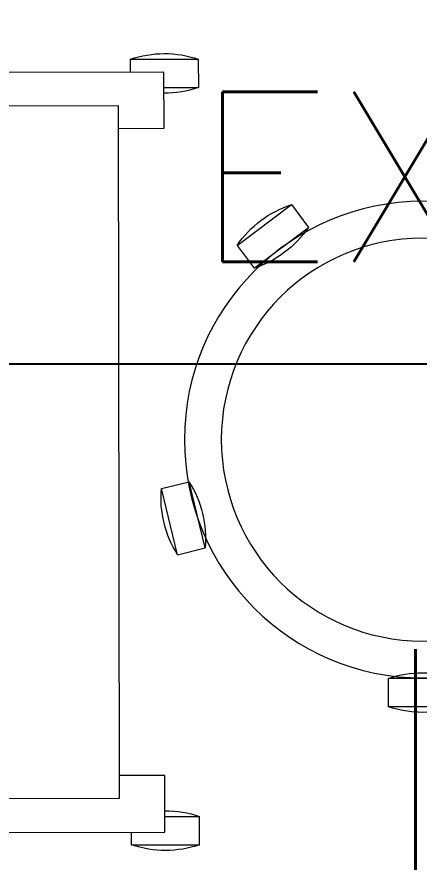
# Model space of a CAD drawing. Header units: inches. Extents: x -12418 to 183584, y -29325 to 19878.
# Drawn here: x 41487 to 41842, y -11839 to -11094 of the extents above; entities that cross this region are included whole.
import ezdxf
from ezdxf.enums import TextEntityAlignment as Align

# ---------------------------------------------------------------- set-up
doc = ezdxf.new("R2010")
doc.units = ezdxf.units.IN
doc.header["$LTSCALE"] = 25
doc.header["$MEASUREMENT"] = 0
doc.linetypes.add('DASHDOT', pattern=[25.4, 12.7, -6.35, 0, -6.35])
doc.layers.get('0').update_dxf_attribs({"color": 8})
for name, color, linetype, lineweight in [('00-Ground Floor$0$72_EGR_BASE_TEXT', 252, 'Continuous', 5), ('00-Ground Floor$0$LOADING', 253, 'Continuous', 5), ('E-LITE-CIRC-NUMB', 6, 'Continuous', 25), ('E-LITE-CLNG', 150, 'Continuous', 35), ('E-LITE-CLNG-CNDT', 6, 'DASHDOT', 35), ('E-LITE-CTRL', 6, 'Continuous', 25), ('E-LITE-IDEN', 6, 'Continuous', 25)]:
    doc.layers.add(name, color=color, linetype=linetype, lineweight=lineweight)
doc.layers.add('00-Ground Floor$0$False Ceiling', color=251, linetype='Continuous')
doc.styles.add('00-Ground Floor$0$SIMPLEX', font='SIMPLEX.shx', dxfattribs={"height": 150})
doc.styles.add('DC_Simplex', font='SIMPLEX.shx', dxfattribs={"width": 0.7})

# ---------------------------------------------------------------- blocks, each defined once
blk = doc.blocks.new('00-Ground Floor$0$HF10037-P')
for p, q in [((0.24594, 0.13397), (0.18594, 0.13397)), ((0.18594, 0.13397), (0.18594, 0.10897)), ((0.24594, 0.13397), (0.24594, 0.10897)), ((0.24594, 0.10897), (0.18594, 0.10897)), ((0, 0), (-0.01424, -0.05828)), ((0, 0), (0.02429, -0.00594)), ((0.02429, -0.00594), (0.01004, -0.06422)), ((0.40714, -0.0094), (0.43095, -0.00177)), ((0.43095, -0.00177), (0.44926, -0.05891)), ((0.40714, -0.0094), (0.42545, -0.06654)), ((0.40694, -0.04171), (0.41648, -0.03873)), ((-0.01424, -0.05828), (0.01004, -0.06422)), ((0.42545, -0.06654), (0.44926, -0.05891)), ((0.05239, -0.27245), (0.06739, -0.25246)), ((0.06739, -0.25246), (0.11538, -0.28847)), ((0.31251, -0.2897), (0.36199, -0.25577)), ((0.37613, -0.27639), (0.36199, -0.25577)), ((0.32674, -0.26798), (0.33228, -0.27631)), ((0.05239, -0.27245), (0.10038, -0.30847)), ((0.32664, -0.31032), (0.37613, -0.27639)), ((0.10038, -0.30847), (0.11538, -0.28847)), ((0.32664, -0.31032), (0.31251, -0.2897))]:
    blk.add_line(p, q)
for radius in [0.21, 0.1775]:
    blk.add_circle((0.21605, -0.1014), radius)
for centre, radius, start, end in [((0.21594, 0.04647), 0.0925, 71.07536, 108.92464), ((0.21594, 0.19647), 0.0925, 251.07536, 288.92464), ((0.07788, -0.04992), 0.0925, 147.34193, 185.19122), ((-0.06784, -0.0143), 0.0925, 327.34193, 5.19122), ((0.35678, -0.05704), 0.0925, 358.84116, 36.69044), ((0.49963, -0.01127), 0.0925, 178.84116, 216.69044), ((0.21605, -0.1014), 0.2, 303.60368, 17.3657), ((0.03887, -0.34045), 0.0925, 34.18748, 72.03677), ((0.38673, -0.3449), 0.0925, 105.51211, 143.3614), ((0.1289, -0.22048), 0.0925, 214.18748, 252.03677), ((0.3019, -0.22119), 0.0925, 285.51211, 323.3614)]:
    blk.add_arc(centre, radius, start, end)
blk = doc.blocks.new('00-Ground Floor$0$workstation')
at = {"layer": '00-Ground Floor$0$LOADING'}
for p, q in [((2855.414, -990.761, 0), (2855.412, -991.872, 0)), ((2855.414, -990.761, 0), (2861.414, -990.771, 0)), ((2861.414, -990.771, 0), (2861.41, -993.271, 0)), ((2800.355, -991.781, 0), (2858.355, -991.877, 0)), ((2858.355, -991.877, 0), (2858.347, -996.877, 0)), ((2858.353, -993.266, 0), (2861.41, -993.271, 0)), ((2804.35, -994.788, 0), (2854.35, -994.87, 0)), ((2854.35, -994.87, 0), (2854.249, -1055.87, 0)), ((2858.347, -996.877, 0), (2854.347, -996.87, 0)), ((2858.252, -1053.877, 0), (2854.252, -1053.87, 0)), ((2858.244, -1058.877, 0), (2858.252, -1053.877, 0)), ((2854.249, -1055.87, 0), (2804.249, -1055.787, 0)), ((2858.246, -1057.488, 0), (2861.304, -1057.493, 0)), ((2861.3, -1059.993, 0), (2861.304, -1057.493, 0)), ((2800.244, -1058.781, 0), (2858.244, -1058.877, 0)), ((2855.3, -1059.983, 0), (2855.301, -1058.872, 0)), ((2855.3, -1059.983, 0), (2861.3, -1059.993, 0))]:
    blk.add_line(p, q, dxfattribs=at)
for centre, start, end in [((2858.4, -999.516, 0), 70.98047, 108.82976), ((2858.425, -984.516, 0), 269.54848, 288.82976), ((2858.289, -1066.238, 0), 70.98047, 90.26174), ((2858.314, -1051.238, 0), 250.98047, 288.82976)]:
    blk.add_arc(centre, 9.25, start, end, dxfattribs=at)
blk = doc.blocks.new('00-Ground Floor$0$A$Ce9e1c4c3')
at = {"layer": '00-Ground Floor$0$False Ceiling', "color": 254, "linetype": 'Continuous'}
blk.add_line((-59002.87, -11400), (-55142.47, -11400), dxfattribs=at)
blk = doc.blocks.new('00-Ground Floor')
at = {"layer": '00-Ground Floor$0$False Ceiling', "color": 254}
blk.add_blockref('00-Ground Floor$0$A$Ce9e1c4c3', (100000, 0), dxfattribs=at)
at = {"layer": '00-Ground Floor$0$LOADING', "rotation": 180}
for name, p, xscale, yscale, zscale in [('00-Ground Floor$0$workstation', (13034.07, -21731.53, 0), -10, 10, 10), ('00-Ground Floor$0$HF10037-P', (41628.82, -11568.24, 0), -1000, 1000, 1000)]:
    blk.add_blockref(name, p, dxfattribs=dict(at, xscale=xscale, yscale=yscale, zscale=zscale))
at = {"layer": '00-Ground Floor$0$72_EGR_BASE_TEXT', "insert": (42613.49, -10910.19), "char_height": 150, "width": 3493.2205, "attachment_point": 2, "style": '00-Ground Floor$0$SIMPLEX'}
blk.add_mtext('PULMONARY CONSULTATION / EXAMINATION ROOM', dxfattribs=at)
blk = doc.blocks.new('*U14')
at = {"layer": 'E-LITE-CIRC-NUMB', "style": 'DC_Simplex', "width": 0.7, "flags": 8}
blk.add_attdef('CIRCUIT', text='', height=200, rotation=0, dxfattribs=at).set_placement((-473.9, 300), align=Align.RIGHT)
at = {"layer": 'E-LITE-CTRL', "style": 'DC_Simplex', "width": 0.7, "flags": 8}
blk.add_attdef('CONTROL', (1118.9, -935), '', height=200, rotation=360, dxfattribs=at)
at = {"layer": 'E-LITE-IDEN', "style": 'DC_Simplex', "width": 0.7, "flags": 8}
blk.add_attdef('TYPE', (-114.57, 448.55), '', height=200, rotation=360, dxfattribs=at)

msp = doc.modelspace()

# ---------------------------------------------------------------- block references
at = {"layer": 'E-LITE-CLNG'}
ref = msp.add_blockref('*U14', (41700, -12300), dxfattribs=dict(at, xscale=-1))
ref.add_attrib('TYPE', 'LD1', (41814.57, -11851.45), dxfattribs={"layer": 'E-LITE-IDEN', "height": 200, "rotation": 0, "style": 'DC_Simplex', "width": 0.7, "flags": 8})
at = {"layer": 'E-LITE-CLNG-CNDT', "color": 1}
msp.add_blockref('00-Ground Floor', (0, 0), dxfattribs=at)

doc.saveas('drawing.dxf')
